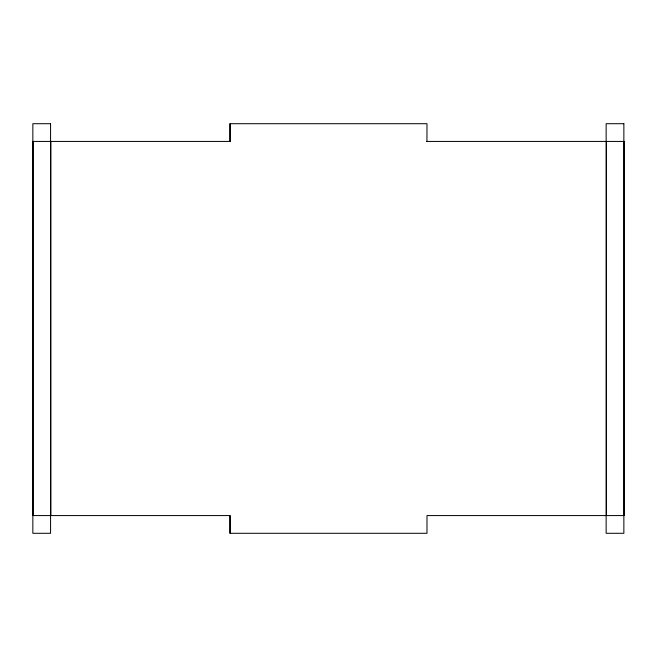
<?xml version="1.0" encoding="UTF-8"?>
<svg xmlns="http://www.w3.org/2000/svg" width="657" height="657" viewBox="0 0 657 657"><rect width="100%" height="100%" fill="white"/><g stroke="black" fill="none" stroke-linecap="round" stroke-linejoin="round"><path stroke-width="0.99" d="M230.057 123.705L230.057 141.427L230.016 123.705L426.984 123.705L426.943 141.427M32.85 141.427L230.246 141.427M426.754 141.427L623.863 141.427M32.85 515.573L230.057 515.573L230.057 533.295L426.984 533.295L426.984 515.573L623.863 515.573M624.15 141.427L624.15 515.573M606.427 141.427L606.427 515.573M230.016 515.573L230.016 533.295M50.86 141.427L50.86 515.573M33.137 141.427L33.137 515.573M50.573 123.705L32.85 123.705L32.85 533.295L50.573 533.295L50.573 123.705M623.863 123.705L606.14 123.705L606.14 533.295L623.863 533.295L623.863 123.705"/></g></svg>
